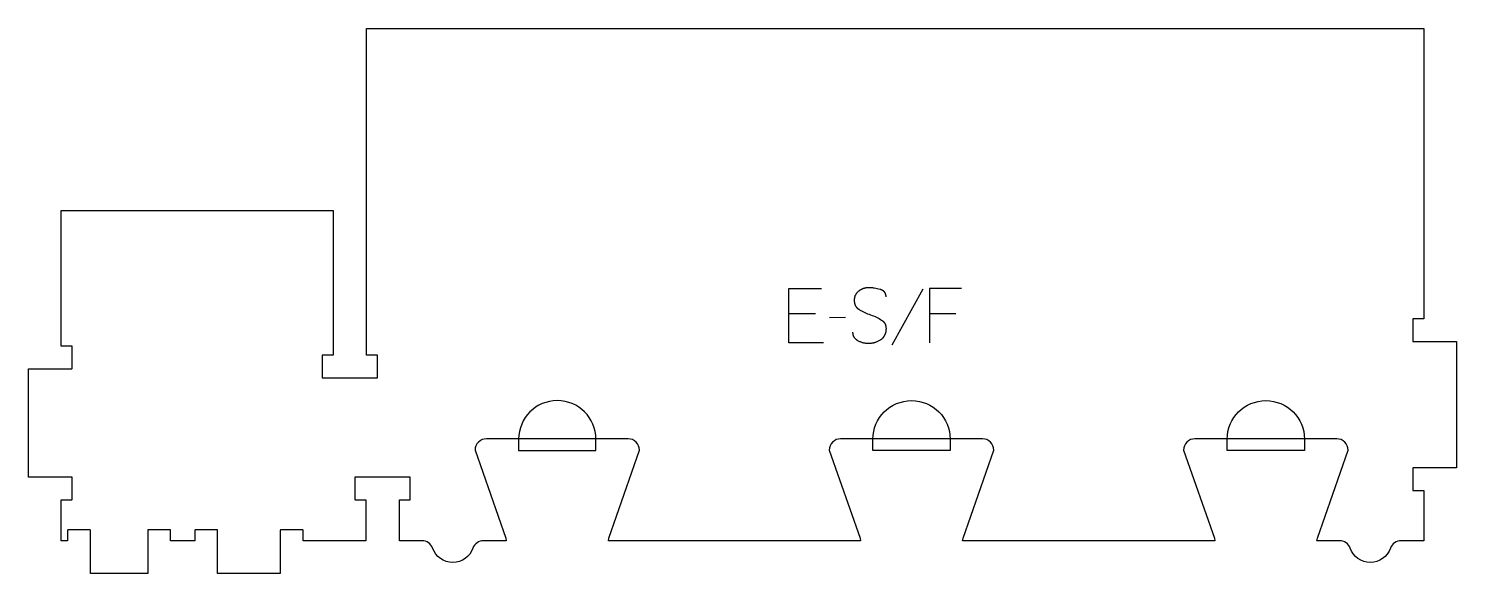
# Model space of a CAD drawing. Extents: x -415 to 370, y -157 to 143.
import ezdxf

# ---------------------------------------------------------------- set-up
doc = ezdxf.new("R2010")
doc.units = 0
for name, color, linetype in [('1_ANYTOOL_1MMDEEP_LABELS_S', 2, 'CONTINUOUS'), ('4_ANYTOOL_CUTTHROUGH_OUTSI', 5, 'CONTINUOUS'), ('5_ANYTOOL_HALF_MILL_9MM_IN', 3, 'CONTINUOUS')]:
    doc.layers.add(name, color=color, linetype=linetype)

msp = doc.modelspace()

# ---------------------------------------------------------------- linework, layer by layer
at = {"layer": '1_ANYTOOL_1MMDEEP_LABELS_S'}
for p, q in [((76.71, -0.47), (59.53, -31.24)), ((17.66, -13.93), (3, -13.93)), ((94.8, -13.97), (80.31, -13.97)), ((34.16, -16.11), (25.37, -16.2))]:
    msp.add_line(p, q, dxfattribs=at)
for points in [[(21.94, -30), (3, -30), (3, 0), (20.83, 0)], [(56.4, -4.59), (56.4, -4.4), (56.39, -4.31), (56.39, -4.21), (56.38, -4.12), (56.37, -4.03), (56.36, -3.95), (56.35, -3.86), (56.33, -3.77), (56.32, -3.69), (56.3, -3.6), (56.28, -3.52), (56.26, -3.44), (56.24, -3.35), (56.22, -3.27), (56.19, -3.2), (56.17, -3.12), (56.14, -3.04), (56.11, -2.96), (56.08, -2.89), (56.04, -2.81), (56.01, -2.74), (55.97, -2.67), (55.94, -2.6), (55.9, -2.53), (55.86, -2.46), (55.81, -2.39), (55.77, -2.33), (55.72, -2.26), (55.67, -2.19), (55.63, -2.13), (55.58, -2.07), (55.52, -2.01), (55.47, -1.95), (55.41, -1.89), (55.36, -1.83), (55.3, -1.77), (55.24, -1.71), (55.17, -1.66), (55.11, -1.6), (55.05, -1.55), (54.98, -1.5), (54.91, -1.44), (54.84, -1.39), (54.77, -1.34), (54.7, -1.3), (54.62, -1.25), (54.54, -1.2), (54.47, -1.16), (54.39, -1.11), (54.3, -1.07), (54.22, -1.03), (54.05, -0.95), (53.87, -0.87), (53.69, -0.8), (53.5, -0.73), (53.3, -0.66), (53.1, -0.6), (52.29, -0.38), (51.5, -0.19), (50.72, -0.03), (49.95, 0.11), (49.57, 0.16), (49.2, 0.21), (48.82, 0.25), (48.46, 0.28), (48.09, 0.31), (47.73, 0.33), (47.37, 0.34), (47.01, 0.34), (46.82, 0.34), (46.63, 0.34), (46.43, 0.33), (46.24, 0.31), (46.05, 0.3), (45.86, 0.28), (45.68, 0.25), (45.49, 0.23), (45.31, 0.2), (45.12, 0.16), (44.94, 0.13), (44.76, 0.08), (44.58, 0.04), (44.4, -0.01), (44.22, -0.06), (44.05, -0.12), (43.87, -0.18), (43.7, -0.24), (43.53, -0.31), (43.35, -0.38), (43.18, -0.45), (43.02, -0.53), (42.85, -0.61), (42.68, -0.69), (42.52, -0.78), (42.35, -0.87), (42.19, -0.97), (42.03, -1.07), (41.87, -1.17), (41.71, -1.28), (41.56, -1.39), (41.4, -1.5), (41.25, -1.61), (41.1, -1.73), (40.96, -1.85), (40.82, -1.97), (40.68, -2.1), (40.56, -2.23), (40.43, -2.36), (40.31, -2.5), (40.2, -2.64), (40.09, -2.78), (39.98, -2.92), (39.89, -3.07), (39.79, -3.22), (39.7, -3.38), (39.62, -3.54), (39.54, -3.7), (39.46, -3.86), (39.39, -4.03), (39.32, -4.2), (39.26, -4.37), (39.21, -4.55), (39.16, -4.72), (39.11, -4.91), (39.07, -5.09), (39.03, -5.28), (39, -5.47), (38.97, -5.67), (38.95, -5.86), (38.94, -6.06), (38.92, -6.27), (38.92, -6.48), (38.91, -6.69), (38.92, -6.9), (38.93, -7.11), (38.94, -7.32), (38.96, -7.52), (38.98, -7.72), (39.01, -7.92), (39.05, -8.11), (39.09, -8.3), (39.14, -8.49), (39.19, -8.67), (39.25, -8.85), (39.31, -9.02), (39.35, -9.11), (39.38, -9.2), (39.42, -9.28), (39.46, -9.36), (39.5, -9.44), (39.54, -9.53), (39.58, -9.61), (39.62, -9.69), (39.67, -9.76), (39.71, -9.84), (39.76, -9.92), (39.81, -9.99), (39.86, -10.07), (39.91, -10.14), (39.96, -10.22), (40.02, -10.29), (40.08, -10.36), (40.13, -10.43), (40.19, -10.5), (40.25, -10.57), (40.31, -10.64), (40.38, -10.7), (40.44, -10.77), (40.51, -10.83), (40.64, -10.96), (40.78, -11.08), (40.93, -11.2), (41.08, -11.32), (41.24, -11.43), (41.4, -11.54), (41.57, -11.64), (41.74, -11.74), (42.46, -12.13), (43.19, -12.51), (43.94, -12.88), (44.7, -13.24), (45.48, -13.59), (46.28, -13.93), (47.09, -14.26), (47.91, -14.57), (48.74, -14.88), (49.55, -15.2), (50.33, -15.54), (51.1, -15.9), (51.84, -16.27), (52.57, -16.66), (53.27, -17.07), (53.96, -17.49), (54.12, -17.59), (54.28, -17.71), (54.44, -17.82), (54.51, -17.88), (54.59, -17.95), (54.66, -18.01), (54.73, -18.07), (54.8, -18.13), (54.86, -18.2), (54.93, -18.27), (54.99, -18.33), (55.06, -18.4), (55.12, -18.47), (55.18, -18.54), (55.24, -18.61), (55.3, -18.68), (55.35, -18.75), (55.41, -18.83), (55.46, -18.9), (55.51, -18.98), (55.56, -19.05), (55.61, -19.13), (55.66, -19.21), (55.7, -19.29), (55.75, -19.37), (55.79, -19.45), (55.83, -19.54), (55.87, -19.62), (55.91, -19.7), (55.94, -19.79), (55.98, -19.88), (56.01, -19.96), (56.05, -20.05), (56.08, -20.14), (56.11, -20.23), (56.13, -20.32), (56.16, -20.42), (56.21, -20.6), (56.25, -20.79), (56.29, -20.99), (56.32, -21.19), (56.34, -21.39), (56.36, -21.6), (56.38, -21.81), (56.39, -22.03), (56.39, -22.25), (56.38, -22.47), (56.37, -22.7), (56.36, -22.93), (56.34, -23.16), (56.31, -23.39), (56.28, -23.61), (56.24, -23.83), (56.2, -24.05), (56.15, -24.26), (56.1, -24.47), (56.05, -24.67), (55.98, -24.88), (55.92, -25.07), (55.85, -25.27), (55.77, -25.46), (55.69, -25.65), (55.6, -25.83), (55.51, -26.01), (55.41, -26.19), (55.31, -26.36), (55.21, -26.53), (55.09, -26.69), (54.98, -26.85), (54.86, -27.01), (54.73, -27.16), (54.6, -27.31), (54.46, -27.46), (54.32, -27.6), (54.17, -27.74), (54.02, -27.88), (53.86, -28.01), (53.7, -28.14), (53.53, -28.26), (53.36, -28.38), (53.19, -28.5), (52.82, -28.72), (52.46, -28.92), (52.09, -29.11), (51.72, -29.29), (51.35, -29.45), (50.97, -29.6), (50.58, -29.74), (50.39, -29.8), (50.2, -29.86), (50, -29.92), (49.81, -29.97), (49.61, -30.02), (49.41, -30.06), (49.21, -30.11), (49.01, -30.14), (48.61, -30.21), (48.21, -30.27), (47.8, -30.3), (47.39, -30.33), (46.97, -30.34), (46.56, -30.34), (46.16, -30.33), (45.75, -30.3), (45.36, -30.26), (44.96, -30.21), (44.57, -30.15), (44.19, -30.07), (43.81, -29.98), (43.44, -29.88), (43.06, -29.76), (42.7, -29.63), (42.33, -29.49), (41.98, -29.34), (41.62, -29.17), (41.27, -28.99), (40.93, -28.8), (40.76, -28.7), (40.6, -28.6), (40.44, -28.49), (40.29, -28.38), (40.14, -28.27), (40, -28.15), (39.86, -28.03), (39.73, -27.91), (39.6, -27.79), (39.48, -27.66), (39.37, -27.53), (39.26, -27.4), (39.2, -27.33), (39.15, -27.26), (39.1, -27.2), (39.05, -27.13), (39.01, -27.05), (38.96, -26.98), (38.91, -26.91), (38.87, -26.84), (38.83, -26.77), (38.79, -26.69), (38.75, -26.62), (38.71, -26.54), (38.67, -26.47), (38.64, -26.39), (38.6, -26.31), (38.57, -26.23), (38.54, -26.15), (38.51, -26.07), (38.48, -25.99), (38.45, -25.91), (38.4, -25.75), (38.36, -25.58), (38.32, -25.41), (38.28, -25.23), (38.25, -25.06), (38.23, -24.88), (38.21, -24.69), (38.2, -24.51), (38.19, -24.32), (38.19, -24.13)], [(97.97, 0), (80.31, 0), (80.31, -30)]]:
    msp.add_lwpolyline(points, dxfattribs=at)
at = {"layer": '4_ANYTOOL_CUTTHROUGH_OUTSI'}
msp.add_lwpolyline([(352.18, -138.71), (339.78, -138.71, 0.317837), (333.89, -142.88, -0.707107), (311.73, -142.88, 0.317837), (305.84, -138.71), (293.44, -138.71), (293.67, -137.32), (310.57, -89.04), (310.58, -88.96, 0.414214), (304.33, -82.71), (226.33, -82.71, 0.414214), (220.08, -88.96), (220.1, -89.04), (237, -137.33), (237.23, -138.71), (98.54, -138.71), (98.77, -137.32), (115.67, -89.04), (115.68, -88.96, 0.414214), (109.43, -82.71), (31.43, -82.71, 0.414214), (25.18, -88.96), (25.2, -89.04), (42.1, -137.33), (42.33, -138.71), (-96.36, -138.71), (-96.13, -137.32), (-79.23, -89.04), (-79.22, -88.96, 0.414214), (-85.47, -82.71), (-163.47, -82.71, 0.414214), (-169.72, -88.96), (-169.7, -89.04), (-152.8, -137.33), (-152.57, -138.71), (-164.97, -138.71, 0.317837), (-170.86, -142.88, -0.707107), (-193.02, -142.88, 0.317837), (-198.91, -138.71), (-211.32, -138.71), (-211.32, -116.21), (-205.57, -116.21, 0.414214), (-205.32, -115.96), (-205.32, -103.96, 0.414214), (-205.57, -103.71), (-235.57, -103.71, 0.414214), (-235.82, -103.96), (-235.82, -115.96, 0.414214), (-235.57, -116.21), (-229.82, -116.21), (-229.82, -138.71), (-264.32, -138.71), (-264.32, -132.96, 0.414214), (-264.57, -132.71), (-276.57, -132.71, 0.414214), (-276.82, -132.96), (-276.82, -156.71), (-311.32, -156.71), (-311.32, -132.96, 0.414214), (-311.57, -132.71), (-323.57, -132.71, 0.414214), (-323.82, -132.96), (-323.82, -138.71), (-337.23, -138.71), (-337.23, -132.96, 0.414214), (-337.48, -132.71), (-349.48, -132.71, 0.414214), (-349.73, -132.96), (-349.73, -156.71), (-381.32, -156.71), (-381.32, -132.96, 0.414214), (-381.57, -132.71), (-393.57, -132.71, 0.414214), (-393.82, -132.96), (-393.82, -138.71), (-397.32, -138.71), (-397.32, -116.21), (-391.57, -116.21, 0.414214), (-391.32, -115.96), (-391.32, -103.96, 0.414214), (-391.57, -103.71), (-415.32, -103.71), (-415.32, -44.21), (-391.57, -44.21, 0.414214), (-391.32, -43.96), (-391.32, -31.96, 0.414214), (-391.57, -31.71), (-397.32, -31.71), (-397.32, 42.79), (-247.82, 42.79), (-247.82, -36.71), (-253.57, -36.71, 0.414214), (-253.82, -36.96), (-253.82, -48.96, 0.414214), (-253.57, -49.21), (-223.57, -49.21, 0.414214), (-223.32, -48.96), (-223.32, -36.96, 0.414214), (-223.57, -36.71), (-229.32, -36.71), (-229.32, 142.79), (352.18, 142.79), (352.18, -16.71), (346.43, -16.71, 0.414214), (346.18, -16.96), (346.18, -28.96, 0.414214), (346.43, -29.21), (370.18, -29.21), (370.18, -98.71), (346.43, -98.71, 0.414214), (346.18, -98.96), (346.18, -110.96, 0.414214), (346.43, -111.21), (352.18, -111.21)], format="xyb", close=True, dxfattribs=at)
at = {"layer": '5_ANYTOOL_HALF_MILL_9MM_IN'}
for points in [[(-103.22, -82.96, 1), (-145.72, -82.96), (-145.72, -89.21), (-103.22, -89.21)], [(49.18, -82.96, -1), (91.68, -82.96), (91.68, -89.21), (49.18, -89.21)], [(244.08, -82.96, -1), (286.58, -82.96), (286.58, -89.21), (244.08, -89.21)]]:
    msp.add_lwpolyline(points, format="xyb", close=True, dxfattribs=at)

doc.saveas('drawing.dxf')
